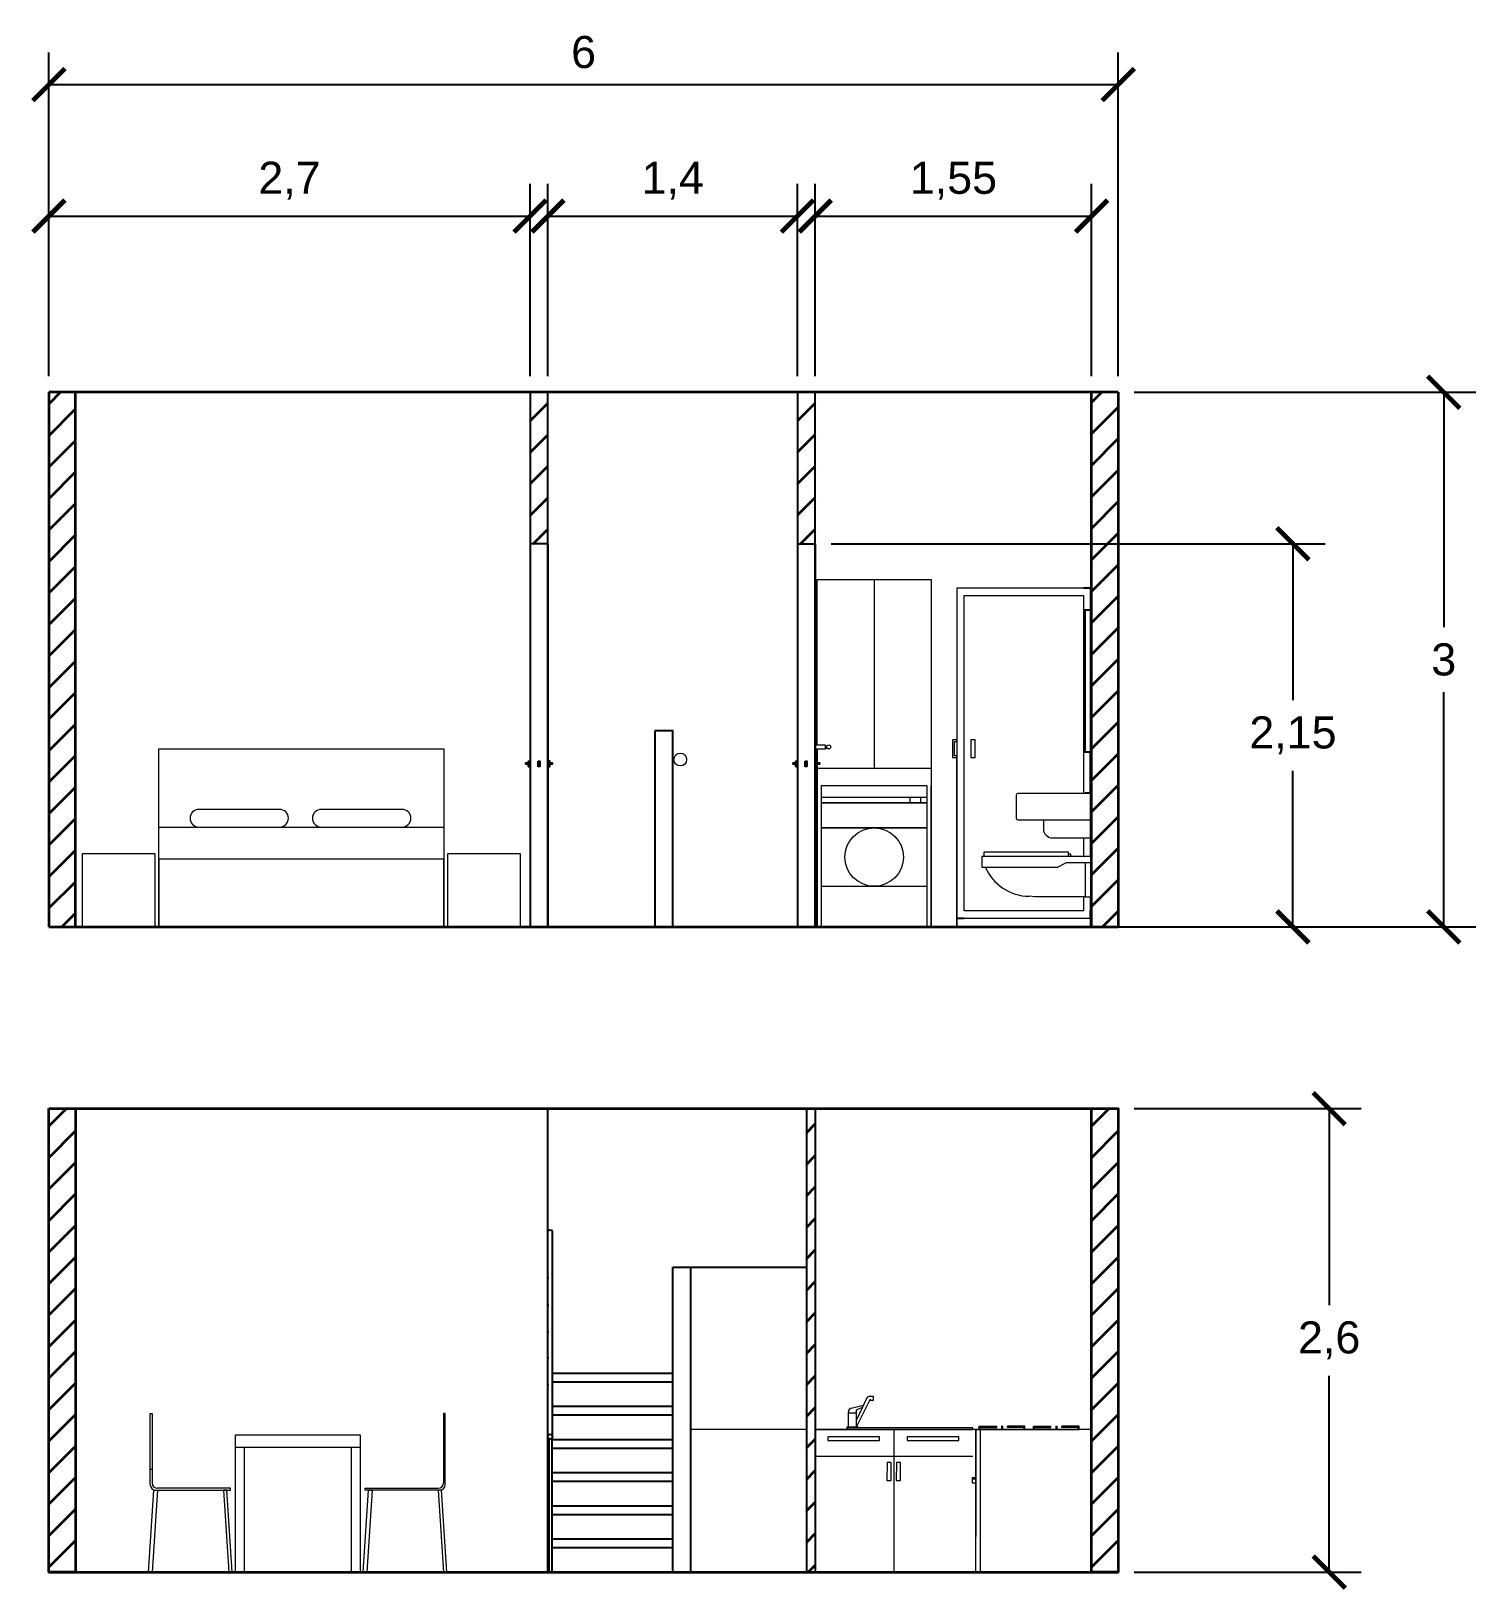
# Model space of a CAD drawing. Header units: millimetres. Extents: x 2659.66 to 2667.77, y 1333.99 to 1342.74.
import ezdxf

# ---------------------------------------------------------------- set-up
doc = ezdxf.new("R2010")
doc.units = ezdxf.units.MM
for name, color, linetype, lineweight in [('A-DOOR-FULL', 7, 'Continuous', 25), ('A-FLOR-STRS', 7, 'Continuous', 25), ('A-FURN', 9, 'Continuous', 18), ('A-WALL-FULL', 7, 'Continuous', 35), ('A-WALL-FULL-EXTR', 7, 'Continuous', 35)]:
    doc.layers.add(name, color=color, linetype=linetype, lineweight=lineweight)
doc.layers.add('A-WALL-FULL-INT', color=7, linetype='Continuous')
doc.styles.get("Standard").update_dxf_attribs({"font": 'arial.ttf'})
doc.dimstyles.new('ISO-25', dxfattribs={"dimtxt": 2.5, "dimasz": 2.5, "dimexe": 1.25, "dimexo": 0.625, "dimtad": 1, "dimtxsty": 'Standard', "dimcen": 2.5, "dimadec": 0, "dimazin": 0, "dimtfac": 1, "dimtmove": 0, "dimatfit": 3, "dimfxl": 1, "dimarcsym": 0})

# ---------------------------------------------------------------- blocks, each defined once
blk = doc.blocks.new('_ArchTick')
at = {"color": 0, "linetype": 'ByBlock', "const_width": 0.15}
blk.add_lwpolyline([(-0.5, -0.5), (0.5, 0.5)], dxfattribs=at)
blk = doc.blocks.new('*D6')
at = {"color": 0, "lineweight": -2, "transparency": 16777216}
for p, q in [((2665.8516, 1340.7116), (2667.7678, 1340.7116)), ((2667.5878, 1340.7116), (2667.5878, 1339.3935)), ((2667.5878, 1337.7116), (2667.5878, 1339.0296)), ((2665.8516, 1337.7116), (2667.7678, 1337.7116))]:
    blk.add_line(p, q, dxfattribs=at)
at = {"layer": 'Defpoints', "color": 0, "transparency": 16777216}
for p in [(2665.7616, 1340.7116), (2665.7616, 1337.7116), (2667.5878, 1337.7116)]:
    blk.add_point(p, dxfattribs=at)
at = {"color": 0, "lineweight": -2, "transparency": 16777216, "xscale": 0.18, "yscale": 0.18, "zscale": 0.18}
for p, rotation in [((2667.5878, 1340.7116), 90), ((2667.5878, 1337.7116), 270)]:
    blk.add_blockref('_ArchTick', p, dxfattribs=dict(at, rotation=rotation))
at = {"color": 0, "transparency": 16777216, "insert": (2667.5878, 1339.2116), "char_height": 0.18, "attachment_point": 5}
blk.add_mtext('3', dxfattribs=at)
blk = doc.blocks.new('*D9')
at = {"color": 0, "lineweight": -2, "transparency": 16777216}
for p, q in [((2659.7616, 1340.8016), (2659.7616, 1342.6175)), ((2665.7616, 1340.8016), (2665.7616, 1342.6175)), ((2659.7616, 1342.4375), (2665.7616, 1342.4375))]:
    blk.add_line(p, q, dxfattribs=at)
at = {"layer": 'Defpoints', "color": 0, "transparency": 16777216}
for p in [(2665.7616, 1342.4375), (2659.7616, 1340.7116), (2665.7616, 1340.7116)]:
    blk.add_point(p, dxfattribs=at)
at = {"color": 0, "lineweight": -2, "transparency": 16777216, "xscale": 0.18, "yscale": 0.18, "zscale": 0.18, "rotation": 180}
blk.add_blockref('_ArchTick', (2659.7616, 1342.4375), dxfattribs=at)
at = {"color": 0, "lineweight": -2, "transparency": 16777216, "xscale": 0.18, "yscale": 0.18, "zscale": 0.18}
blk.add_blockref('_ArchTick', (2665.7616, 1342.4375), dxfattribs=at)
at = {"color": 0, "transparency": 16777216, "insert": (2662.7616, 1342.6194), "char_height": 0.18, "attachment_point": 5}
blk.add_mtext('6', dxfattribs=at)
blk = doc.blocks.new('*D10')
at = {"color": 0, "lineweight": -2, "transparency": 16777216}
for p, q in [((2659.7616, 1340.8016), (2659.7616, 1341.8801)), ((2662.4616, 1340.8016), (2662.4616, 1341.8801)), ((2659.7616, 1341.7001), (2662.4616, 1341.7001))]:
    blk.add_line(p, q, dxfattribs=at)
at = {"layer": 'Defpoints', "color": 0, "transparency": 16777216}
for p in [(2662.4616, 1341.7001), (2659.7616, 1340.7116), (2662.4616, 1340.7116)]:
    blk.add_point(p, dxfattribs=at)
at = {"color": 0, "lineweight": -2, "transparency": 16777216, "xscale": 0.18, "yscale": 0.18, "zscale": 0.18, "rotation": 180}
blk.add_blockref('_ArchTick', (2659.7616, 1341.7001), dxfattribs=at)
at = {"color": 0, "lineweight": -2, "transparency": 16777216, "xscale": 0.18, "yscale": 0.18, "zscale": 0.18}
blk.add_blockref('_ArchTick', (2662.4616, 1341.7001), dxfattribs=at)
at = {"color": 0, "transparency": 16777216, "insert": (2661.1116, 1341.8983), "char_height": 0.18, "attachment_point": 5}
blk.add_mtext('2,7', dxfattribs=at)
blk = doc.blocks.new('*D11')
at = {"color": 0, "lineweight": -2, "transparency": 16777216}
for p, q in [((2662.5616, 1340.8016), (2662.5616, 1341.8801)), ((2663.9616, 1340.8016), (2663.9616, 1341.8801)), ((2662.5616, 1341.7001), (2663.9616, 1341.7001))]:
    blk.add_line(p, q, dxfattribs=at)
at = {"layer": 'Defpoints', "color": 0, "transparency": 16777216}
for p in [(2663.9616, 1341.7001), (2662.5616, 1340.7116), (2663.9616, 1340.7116)]:
    blk.add_point(p, dxfattribs=at)
at = {"color": 0, "lineweight": -2, "transparency": 16777216, "xscale": 0.18, "yscale": 0.18, "zscale": 0.18, "rotation": 180}
blk.add_blockref('_ArchTick', (2662.5616, 1341.7001), dxfattribs=at)
at = {"color": 0, "lineweight": -2, "transparency": 16777216, "xscale": 0.18, "yscale": 0.18, "zscale": 0.18}
blk.add_blockref('_ArchTick', (2663.9616, 1341.7001), dxfattribs=at)
at = {"color": 0, "transparency": 16777216, "insert": (2663.2616, 1341.8983), "char_height": 0.18, "attachment_point": 5}
blk.add_mtext('1,4', dxfattribs=at)
blk = doc.blocks.new('*D12')
at = {"color": 0, "lineweight": -2, "transparency": 16777216}
for p, q in [((2664.0616, 1340.8016), (2664.0616, 1341.8801)), ((2665.6116, 1340.8016), (2665.6116, 1341.8801)), ((2664.0616, 1341.7001), (2665.6116, 1341.7001))]:
    blk.add_line(p, q, dxfattribs=at)
at = {"layer": 'Defpoints', "color": 0, "transparency": 16777216}
for p in [(2665.6116, 1341.7001), (2664.0616, 1340.7116), (2665.6116, 1340.7116)]:
    blk.add_point(p, dxfattribs=at)
at = {"color": 0, "lineweight": -2, "transparency": 16777216, "xscale": 0.18, "yscale": 0.18, "zscale": 0.18, "rotation": 180}
blk.add_blockref('_ArchTick', (2664.0616, 1341.7001), dxfattribs=at)
at = {"color": 0, "lineweight": -2, "transparency": 16777216, "xscale": 0.18, "yscale": 0.18, "zscale": 0.18}
blk.add_blockref('_ArchTick', (2665.6116, 1341.7001), dxfattribs=at)
at = {"color": 0, "transparency": 16777216, "insert": (2664.8366, 1341.8983), "char_height": 0.18, "attachment_point": 5}
blk.add_mtext('1,55', dxfattribs=at)
blk = doc.blocks.new('*D13')
at = {"color": 0, "lineweight": -2, "transparency": 16777216}
for p, q in [((2664.1516, 1339.8614), (2666.9216, 1339.8614)), ((2666.7416, 1339.8614), (2666.7416, 1338.9847)), ((2666.7416, 1337.7116), (2666.7416, 1338.5883)), ((2664.1516, 1337.7116), (2666.9216, 1337.7116))]:
    blk.add_line(p, q, dxfattribs=at)
at = {"layer": 'Defpoints', "color": 0, "transparency": 16777216}
for p in [(2664.0616, 1339.8614), (2666.7416, 1339.8614), (2664.0616, 1337.7116)]:
    blk.add_point(p, dxfattribs=at)
at = {"color": 0, "lineweight": -2, "transparency": 16777216, "xscale": 0.18, "yscale": 0.18, "zscale": 0.18}
for p, rotation in [((2666.7416, 1339.8614), 90), ((2666.7416, 1337.7116), 270)]:
    blk.add_blockref('_ArchTick', p, dxfattribs=dict(at, rotation=rotation))
at = {"color": 0, "transparency": 16777216, "insert": (2666.7416, 1338.7865), "char_height": 0.18, "attachment_point": 5}
blk.add_mtext('2,15', dxfattribs=at)
blk = doc.blocks.new('*D14')
at = {"color": 0, "lineweight": -2, "transparency": 16777216}
for p, q in [((2665.8516, 1336.6922), (2667.1249, 1336.6922)), ((2666.9449, 1336.6922), (2666.9449, 1335.5903)), ((2666.9449, 1334.0922), (2666.9449, 1335.194)), ((2665.8516, 1334.0922), (2667.1249, 1334.0922))]:
    blk.add_line(p, q, dxfattribs=at)
at = {"layer": 'Defpoints', "color": 0, "transparency": 16777216}
for p in [(2665.7616, 1336.6922), (2665.7616, 1334.0922), (2666.9449, 1334.0922)]:
    blk.add_point(p, dxfattribs=at)
at = {"color": 0, "lineweight": -2, "transparency": 16777216, "xscale": 0.18, "yscale": 0.18, "zscale": 0.18}
for p, rotation in [((2666.9449, 1336.6922), 90), ((2666.9449, 1334.0922), 270)]:
    blk.add_blockref('_ArchTick', p, dxfattribs=dict(at, rotation=rotation))
at = {"color": 0, "transparency": 16777216, "insert": (2666.9449, 1335.3922), "char_height": 0.18, "attachment_point": 5}
blk.add_mtext('2,6', dxfattribs=at)

msp = doc.modelspace()

# ---------------------------------------------------------------- hatches: boundary and pattern name
at = {"layer": 'A-WALL-FULL-EXTR'}
h = msp.add_hatch(dxfattribs=at)
h.set_pattern_fill('ANSI31', color=256)
h.set_pattern_definition([(45, (2715.34775, 1664.93225), (-0.08838835, 0.08838835), [])])
h.paths.add_polyline_path([(2659.9146, 1337.7116), (2659.9083, 1337.7116), (2659.9091, 1340.7094), (2659.7646, 1340.7094), (2659.7646, 1337.7094), (2659.9146, 1337.7094)])
h = msp.add_hatch(dxfattribs=at)
h.set_pattern_fill('ANSI31', color=256)
h.set_pattern_definition([(45, (2717.99573, 1667.08362), (-0.08838835, 0.08838835), [])])
h.paths.add_polyline_path([(2662.5626, 1340.7116), (2662.4616, 1340.7116), (2662.4616, 1339.8607), (2662.5626, 1339.8607)])
h = msp.add_hatch(dxfattribs=at)
h.set_pattern_fill('ANSI31', color=256)
h.set_pattern_definition([(45, (2719.49573, 1667.08446), (-0.08838835, 0.08838835), [])])
h.paths.add_polyline_path([(2664.0626, 1340.7124), (2663.9616, 1340.7124), (2663.9616, 1339.8616), (2664.0626, 1339.8616)])
h = msp.add_hatch(dxfattribs=at)
h.set_pattern_fill('ANSI31', color=256)
h.set_pattern_definition([(45, (2721.19454, 1664.93863), (-0.08838835, 0.08838835), [])])
h.paths.add_polyline_path([(2665.7614, 1340.7158), (2665.6114, 1340.7158), (2665.6114, 1337.7158), (2665.7614, 1337.7158)])

# ---------------------------------------------------------------- linework, layer by layer
for p, q in [((2662.4616, 1339.8616), (2662.4616, 1337.7116)), ((2662.5616, 1337.7116), (2662.5616, 1339.8616)), ((2665.6066, 1339.6116), (2665.5666, 1339.6116)), ((2664.0616, 1338.7316), (2664.0616, 1338.7116)), ((2664.0616, 1338.7216), (2664.0616, 1338.7116)), ((2664.0616, 1337.7116), (2664.0616, 1338.7116)), ((2665.6066, 1338.4616), (2665.6066, 1338.6916)), ((2665.6066, 1338.4616), (2665.5763, 1338.4616)), ((2665.6116, 1337.7116), (2665.6116, 1338.3116)), ((2665.6066, 1337.7616), (2665.6066, 1337.8016)), ((2659.7616, 1337.7116), (2659.9083, 1337.7116)), ((2662.4616, 1337.7116), (2662.5616, 1337.7116)), ((2664.8566, 1337.7616), (2664.8966, 1337.7616)), ((2664.8566, 1337.7116), (2665.6066, 1337.7116)), ((2665.7616, 1337.7116), (2665.6116, 1337.7116)), ((2662.5616, 1334.8459), (2662.5616, 1336.0062)), ((2662.5872, 1335.2062), (2662.5872, 1336.0062)), ((2662.5675, 1335.8922, 0.45), (2662.5663, 1335.8922, 0.45)), ((2663.2616, 1334.0922), (2663.2615, 1335.8022)), ((2662.5659, 1335.7422, 0.3), (2662.5648, 1335.7422, 0.3)), ((2662.5648, 1335.5922, 0.3), (2662.5659, 1335.5922, 0.3)), ((2662.5647, 1335.4422, 0.3), (2662.5659, 1335.4422, 0.3)), ((2662.5659, 1335.2922, 0.3), (2662.5648, 1335.2922, 0.3)), ((2662.5628, 1335.2062), (2662.5616, 1335.2062)), ((2662.5616, 1335.1582), (2662.5616, 1335.2062)), ((2663.2616, 1334.0922), (2663.2615, 1335.2062)), ((2662.5628, 1335.1582), (2662.5616, 1335.1582)), ((2662.5659, 1335.1422, 0.3), (2662.5647, 1335.1422, 0.3)), ((2662.5616, 1334.9722), (2662.5616, 1335.0222)), ((2662.5616, 1335.0222), (2662.5628, 1335.0222)), ((2662.5628, 1334.9722), (2662.5616, 1334.9722)), ((2662.5616, 1334.8459), (2662.5616, 1334.0922)), ((2662.5616, 1334.7862), (2662.5616, 1334.8362)), ((2662.5616, 1334.8362), (2662.5658, 1334.8362)), ((2664.0616, 1334.8922), (2664.0616, 1334.0922)), ((2664.2406, 1334.9022), (2664.2406, 1334.8922)), ((2665.6116, 1334.8922), (2665.6116, 1334.0922)), ((2662.5658, 1334.7862), (2662.5616, 1334.7862)), ((2662.5616, 1334.6002), (2662.5616, 1334.6502)), ((2662.5616, 1334.6502), (2662.5658, 1334.6502)), ((2664.0616, 1334.6922), (2664.0616, 1334.5422)), ((2665.6116, 1334.0922), (2665.6116, 1334.6922)), ((2662.5658, 1334.6002), (2662.5616, 1334.6002)), ((2662.5627, 1334.512, 0.1273), (2662.5627, 1334.562, 0.1273)), ((2662.5616, 1334.4142), (2662.5616, 1334.4642)), ((2662.5616, 1334.4642), (2662.5658, 1334.4642)), ((2662.5658, 1334.4142), (2662.5616, 1334.4142)), ((2662.5616, 1334.2282), (2662.5616, 1334.2782)), ((2662.5616, 1334.2782), (2662.5658, 1334.2782)), ((2662.5658, 1334.2282), (2662.5616, 1334.2282)), ((2663.2616, 1334.2422), (2663.2616, 1334.2422, 0.15)), ((2660.3304, 1334.0922), (2660.3204, 1334.0922)), ((2660.7904, 1334.0922), (2660.7704, 1334.0922)), ((2661.5252, 1334.0922), (2661.5452, 1334.0922)), ((2664.9616, 1334.0922), (2665.6116, 1334.0922)), ((2664.9866, 1334.0922), (2664.9616, 1334.0922)), ((2665.6116, 1334.0922), (2665.7616, 1334.0922))]:
    msp.add_line(p, q)
at = {"lineweight": 25}
for p, q in [((2663.2615, 1335.2322), (2663.2615, 1335.8022)), ((2663.3616, 1335.8022), (2663.3616, 1334.0922)), ((2663.2616, 1335.0222), (2663.2616, 1335.1582)), ((2663.2616, 1334.8362), (2663.2616, 1334.9722)), ((2663.2616, 1334.6502), (2663.2616, 1334.7862)), ((2663.2616, 1334.4642), (2663.2616, 1334.6002)), ((2663.2616, 1334.2782), (2663.2616, 1334.4142)), ((2663.2616, 1334.0922), (2663.2616, 1334.2282))]:
    msp.add_line(p, q, dxfattribs=at)
msp.add_lwpolyline([(2665.6066, 1339.4916), (2665.6066, 1338.6916), (2665.5763, 1338.6916), (2665.5763, 1339.4916)], close=True)
for points in [[(2664.0722, 1338.6311), (2664.0722, 1338.7116)], [(2664.0722, 1337.7116), (2664.0722, 1338.6266)]]:
    msp.add_lwpolyline(points)
at = {"layer": 'A-DOOR-FULL', "lineweight": 25}
for p, q in [((2662.5616, 1339.8616), (2662.4616, 1339.8616)), ((2663.9616, 1339.8616), (2664.0616, 1339.8614))]:
    msp.add_line(p, q, dxfattribs=at)
at = {"layer": 'A-DOOR-FULL'}
for p, q in [((2662.4616, 1339.8616), (2662.4616, 1337.7116)), ((2662.5616, 1339.8616), (2662.5616, 1337.7116)), ((2663.9616, 1339.8616), (2663.9616, 1337.7116)), ((2664.0616, 1339.8614), (2664.0616, 1337.7116))]:
    msp.add_line(p, q, dxfattribs=at)
for points in [[(2662.4516, 1338.6311), (2662.4366, 1338.6311, 0.414851), (2662.4366, 1338.6266), (2662.4516, 1338.6266), (2662.4516, 1338.6116), (2662.4616, 1338.6116)], [(2662.5616, 1338.6116), (2662.5716, 1338.6116), (2662.5716, 1338.6266), (2662.5866, 1338.6266, 0.414851), (2662.5866, 1338.6311), (2662.5716, 1338.6311)], [(2663.9516, 1338.6311), (2663.9366, 1338.6311, 0.414851), (2663.9366, 1338.6266), (2663.9516, 1338.6266), (2663.9516, 1338.6116), (2663.9616, 1338.6116)], [(2664.0616, 1338.6116), (2664.0716, 1338.6116), (2664.0716, 1338.6266), (2664.0866, 1338.6266, 0.414851), (2664.0866, 1338.6311), (2664.0716, 1338.6311)]]:
    msp.add_lwpolyline(points, format="xyb", dxfattribs=at)
for points in [[(2662.4516, 1338.6116), (2662.4516, 1338.6416), (2662.4616, 1338.6416)], [(2662.5716, 1338.6116), (2662.5716, 1338.6416), (2662.5616, 1338.6416)], [(2663.9516, 1338.6116), (2663.9516, 1338.6416), (2663.9616, 1338.6416)], [(2664.0716, 1338.6116), (2664.0716, 1338.6416), (2664.0616, 1338.6416)]]:
    msp.add_lwpolyline(points, dxfattribs=at)
for points in [[(2662.5066, 1338.6416), (2662.5166, 1338.6416), (2662.5166, 1338.6116), (2662.5066, 1338.6116)], [(2664.005, 1338.6416), (2664.015, 1338.6416), (2664.015, 1338.6116), (2664.005, 1338.6116)]]:
    msp.add_lwpolyline(points, close=True, dxfattribs=at)
at = {"layer": 'A-FLOR-STRS', "lineweight": 13}
for p, q in [((2663.2688, 1338.6586), (2663.2616, 1338.6586)), ((2663.2704, 1338.638), (2663.2616, 1338.638))]:
    msp.add_line(p, q, dxfattribs=at)
at = {"layer": 'A-FLOR-STRS', "lineweight": 25}
msp.add_line((2663.2616, 1337.7116), (2663.2616, 1338.6116), dxfattribs=at)
at = {"layer": 'A-FLOR-STRS'}
for p, q in [((2662.5872, 1334.8518), (2662.5872, 1336.0062)), ((2663.2615, 1335.2062), (2662.5872, 1335.2062)), ((2663.2616, 1335.1582), (2662.5872, 1335.1582)), ((2662.5872, 1335.0222), (2663.2616, 1335.0222)), ((2663.2616, 1334.9722), (2662.5872, 1334.9722)), ((2662.5658, 1334.8409), (2662.5658, 1334.0922)), ((2662.5825, 1334.8416), (2662.5825, 1334.0922)), ((2662.5825, 1334.8362), (2663.2616, 1334.8362)), ((2663.2616, 1334.7862), (2662.5825, 1334.7862)), ((2662.5825, 1334.6502), (2663.2616, 1334.6502)), ((2663.2616, 1334.6002), (2662.5825, 1334.6002)), ((2662.5825, 1334.4642), (2663.2616, 1334.4642)), ((2663.2616, 1334.4142), (2662.5825, 1334.4142)), ((2662.5825, 1334.2782), (2663.2616, 1334.2782)), ((2663.2616, 1334.2282), (2662.5825, 1334.2282))]:
    msp.add_line(p, q, dxfattribs=at)
at = {"layer": 'A-FLOR-STRS', "lineweight": 25}
msp.add_lwpolyline([(2663.1616, 1338.8116), (2663.1616, 1337.7116), (2663.2616, 1337.7116), (2663.2616, 1338.8116)], close=True, dxfattribs=at)
at = {"layer": 'A-FLOR-STRS', "lineweight": 13}
msp.add_circle((2663.3039, 1338.6511), 0.036, dxfattribs=at)
at = {"layer": 'A-FLOR-STRS'}
msp.add_circle((2662.5737, 1334.8518), 0.0135, dxfattribs=at)
msp.add_arc((2662.5744, 1335.9894), 0.0211, 52.58518, 127.41482, dxfattribs=at)
at = {"layer": 'A-FURN'}
for p, q in [((2664.0722, 1339.6616), (2664.3922, 1339.6616)), ((2664.3922, 1339.6616), (2664.3922, 1338.6032)), ((2664.8566, 1339.6116), (2664.8566, 1339.5716)), ((2660.3778, 1337.7116), (2660.3778, 1338.7116)), ((2660.3778, 1338.7116), (2661.9778, 1338.7116)), ((2661.9778, 1338.7116), (2661.9778, 1337.7116)), ((2664.1193, 1338.7316), (2664.0616, 1338.7316)), ((2664.0616, 1338.7116), (2664.1193, 1338.7116)), ((2664.1193, 1338.7116), (2664.1193, 1338.7316)), ((2664.1193, 1338.7296), (2664.1276, 1338.7281)), ((2664.1193, 1338.7131), (2664.1283, 1338.7146)), ((2664.0722, 1338.6032), (2664.7122, 1338.6032)), ((2664.8566, 1337.7116), (2664.8566, 1338.6616)), ((2664.712, 1337.7116), (2664.712, 1338.5032)), ((2664.6902, 1338.4086), (2664.0942, 1338.4086)), ((2664.6902, 1338.4086), (2664.6902, 1338.4386)), ((2664.0942, 1338.2686), (2664.6902, 1338.2686)), ((2665.6066, 1338.3116), (2665.3419, 1338.3116)), ((2665.3419, 1338.3116), (2665.3419, 1338.2616)), ((2665.3919, 1338.2116), (2665.6066, 1338.2116)), ((2665.6116, 1338.1068), (2664.9958, 1338.1068)), ((2664.9958, 1338.1068), (2664.9958, 1338.0476)), ((2665.4814, 1338.1305), (2665.0077, 1338.1305)), ((2665.0077, 1338.1305), (2665.0077, 1338.1068)), ((2665.4695, 1338.0713), (2665.4221, 1338.0476)), ((2665.6116, 1338.0713), (2665.4695, 1338.0713)), ((2665.4814, 1338.1068), (2665.4814, 1338.1305)), ((2665.4946, 1338.1198), (2665.4814, 1338.1198)), ((2665.4946, 1338.1068), (2665.4946, 1338.1198)), ((2665.4946, 1338.1068), (2665.4946, 1338.1168)), ((2665.5761, 1338.0713), (2665.5761, 1337.8816)), ((2664.9958, 1338.0476), (2665.0154, 1338.0476)), ((2665.0154, 1338.0476), (2665.4221, 1338.0476)), ((2665.2163, 1337.8882), (2665.2163, 1337.8882)), ((2665.2928, 1337.8816), (2665.2607, 1337.8836)), ((2665.5761, 1337.8816), (2665.2928, 1337.8816)), ((2665.5761, 1337.8816), (2665.6116, 1337.8816)), ((2664.2626, 1335.011), (2664.3311, 1335.0281)), ((2664.2925, 1334.9072), (2664.3708, 1335.0638)), ((2664.2925, 1335.0021), (2664.3263, 1335.0181)), ((2664.3263, 1335.0181), (2664.2925, 1334.9461)), ((2664.2925, 1334.985), (2664.2925, 1335.0021)), ((2664.349, 1335.0663), (2664.3263, 1335.0181)), ((2664.3879, 1335.0778), (2664.3671, 1335.0778)), ((2664.3672, 1335.0566), (2664.3889, 1335.0566)), ((2664.3889, 1335.0566), (2664.3889, 1335.0768)), ((2660.3304, 1334.5822), (2660.3304, 1334.9822)), ((2660.3304, 1334.9822), (2660.3404, 1334.9822)), ((2660.3404, 1334.9822), (2660.3404, 1334.5922)), ((2661.9852, 1334.9822), (2661.9752, 1334.9822)), ((2661.9752, 1334.9822), (2661.9752, 1334.5922)), ((2661.9852, 1334.5822), (2661.9852, 1334.9822)), ((2664.2406, 1334.9022), (2664.2406, 1334.9072)), ((2664.2406, 1334.9072), (2664.2995, 1334.9072)), ((2664.2475, 1334.9472), (2664.2475, 1334.9916)), ((2664.2475, 1334.985), (2664.2866, 1334.985)), ((2664.2475, 1334.9072), (2664.2475, 1334.9472)), ((2664.2925, 1334.985), (2664.2866, 1334.985)), ((2664.2925, 1334.9072), (2664.2925, 1334.985)), ((2664.2995, 1334.9072), (2664.2925, 1334.9072)), ((2664.2995, 1334.9072), (2664.2995, 1334.9022)), ((2664.9816, 1334.8922), (2664.9816, 1334.9101)), ((2664.9816, 1334.9101), (2665.0795, 1334.9101)), ((2665.0795, 1334.9041), (2665.0795, 1334.9101)), ((2665.1129, 1334.9101), (2665.1069, 1334.9101)), ((2665.1069, 1334.9101), (2665.1069, 1334.8922)), ((2665.1129, 1334.9101), (2665.1129, 1334.8922)), ((2665.2382, 1334.9101), (2665.1403, 1334.9101)), ((2665.1403, 1334.9041), (2665.1403, 1334.9101)), ((2665.2382, 1334.8922), (2665.2382, 1334.9101)), ((2665.2859, 1334.8922), (2665.2859, 1334.9101)), ((2665.2859, 1334.9101), (2665.3837, 1334.9101)), ((2665.3837, 1334.9041), (2665.3837, 1334.9101)), ((2665.4112, 1334.9101), (2665.4171, 1334.9101)), ((2665.4112, 1334.9101), (2665.4112, 1334.8922)), ((2665.4171, 1334.9101), (2665.4171, 1334.8922)), ((2665.5424, 1334.9101), (2665.4446, 1334.9101)), ((2665.4446, 1334.9041), (2665.4446, 1334.9101)), ((2665.5424, 1334.8922), (2665.5424, 1334.9101)), ((2660.8078, 1334.0922), (2660.8078, 1334.8622)), ((2660.8078, 1334.8622), (2661.5078, 1334.8622)), ((2661.5078, 1334.8622), (2661.5078, 1334.0922)), ((2664.0116, 1334.8922), (2663.3616, 1334.8922)), ((2665.6116, 1334.8922), (2664.0616, 1334.8922)), ((2664.0616, 1334.8922), (2664.5016, 1334.8922)), ((2664.9453, 1334.9022), (2664.2406, 1334.9022)), ((2664.2406, 1334.8922), (2664.9453, 1334.8922)), ((2664.5016, 1334.8922), (2664.5016, 1334.0922)), ((2664.9453, 1334.8922), (2664.9453, 1334.9022)), ((2664.9616, 1334.8922), (2664.9616, 1334.2922)), ((2664.9616, 1334.0922), (2664.9616, 1334.8922)), ((2664.9616, 1334.8922), (2664.9866, 1334.8922)), ((2664.9616, 1334.8922), (2664.9616, 1334.6232)), ((2664.9816, 1334.8922), (2665.5416, 1334.8922)), ((2664.9866, 1334.8922), (2664.9866, 1334.0922)), ((2664.9876, 1334.8922), (2664.9876, 1334.9041)), ((2664.9876, 1334.9041), (2665.0795, 1334.9041)), ((2665.0866, 1334.8922), (2665.0891, 1334.8922)), ((2665.0916, 1334.8922), (2665.0866, 1334.8922)), ((2665.2322, 1334.9041), (2665.1403, 1334.9041)), ((2665.2322, 1334.8922), (2665.2322, 1334.9041)), ((2665.2919, 1334.8922), (2665.2919, 1334.9041)), ((2665.2919, 1334.9041), (2665.3837, 1334.9041)), ((2665.5365, 1334.9041), (2665.4446, 1334.9041)), ((2665.5365, 1334.8922), (2665.5365, 1334.9041)), ((2660.8078, 1334.7922), (2661.5078, 1334.7922)), ((2660.8578, 1334.7922), (2660.8578, 1334.0922)), ((2661.4578, 1334.7922), (2661.4578, 1334.0922)), ((2664.0616, 1334.7422), (2664.9453, 1334.7422)), ((2660.3304, 1334.6691), (2660.3404, 1334.6691)), ((2661.9852, 1334.6691), (2661.9752, 1334.6691)), ((2660.7804, 1334.5622), (2660.3704, 1334.5622)), ((2660.7804, 1334.5522), (2660.7804, 1334.5622)), ((2661.5352, 1334.5522), (2661.5352, 1334.5622)), ((2661.5352, 1334.5622), (2661.9452, 1334.5622)), ((2664.9416, 1334.6232), (2664.9416, 1334.5932)), ((2664.9416, 1334.6232), (2664.9616, 1334.6232)), ((2664.9615, 1334.6132), (2664.9416, 1334.6132)), ((2664.9416, 1334.5932), (2664.9616, 1334.5932)), ((2664.9616, 1334.6232), (2664.9615, 1334.6132)), ((2660.3204, 1334.0922), (2660.3504, 1334.5522)), ((2660.3704, 1334.5522), (2660.3404, 1334.0922)), ((2660.3504, 1334.5522), (2660.3704, 1334.5522)), ((2660.3604, 1334.5522), (2660.7804, 1334.5522)), ((2660.7604, 1334.5522), (2660.7404, 1334.5522)), ((2660.7404, 1334.5522), (2660.7704, 1334.0922)), ((2660.7904, 1334.0922), (2660.7604, 1334.5522)), ((2661.5252, 1334.0922), (2661.5552, 1334.5522)), ((2661.9552, 1334.5522), (2661.5352, 1334.5522)), ((2661.5752, 1334.5522), (2661.5452, 1334.0922)), ((2661.5552, 1334.5522), (2661.5752, 1334.5522)), ((2661.9652, 1334.5522), (2661.9452, 1334.5522)), ((2661.9452, 1334.5522), (2661.9752, 1334.0922)), ((2661.9952, 1334.0922), (2661.9652, 1334.5522)), ((2664.9616, 1334.2922), (2664.9616, 1334.3922))]:
    msp.add_line(p, q, dxfattribs=at)
at = {"layer": 'A-FURN', "lineweight": 25}
msp.add_line((2663.2615, 1335.8022), (2664.0116, 1335.8022), dxfattribs=at)
at = {"layer": 'A-FURN'}
for points in [[(2664.0722, 1338.7316), (2664.0722, 1339.6616), (2664.7122, 1339.6616), (2664.7122, 1337.7116)], [(2665.6066, 1338.1068), (2665.6066, 1339.6116), (2665.1898, 1339.6116), (2664.8566, 1339.6116), (2664.8566, 1337.7116), (2665.6066, 1337.7116), (2665.6066, 1337.8816)], [(2665.5666, 1337.8816), (2665.5666, 1337.8016), (2664.8966, 1337.8016), (2664.8966, 1339.5716), (2665.5666, 1339.5716), (2665.5666, 1338.4616)], [(2664.8424, 1338.6716), (2664.8424, 1338.7516), (2664.8566, 1338.7516), (2664.8566, 1338.7616), (2664.8316, 1338.7616), (2664.8316, 1338.6616), (2664.8566, 1338.6616), (2664.8566, 1338.6716), (2664.8424, 1338.6716)], [(2664.6902, 1337.7116), (2664.6902, 1338.5032), (2664.0942, 1338.5032), (2664.0942, 1337.7116), (2664.712, 1337.7116)], [(2664.6902, 1338.4386), (2664.0942, 1338.4386), (2664.0942, 1338.4086), (2664.6902, 1338.4086)], [(2665.5666, 1338.2116), (2665.5666, 1338.1068)]]:
    msp.add_lwpolyline(points, dxfattribs=at)
for points in [[(2664.959, 1338.6616), (2664.959, 1338.7616), (2664.934, 1338.7616), (2664.934, 1338.6616)], [(2664.6537, 1338.4386), (2664.5914, 1338.4386), (2664.5914, 1338.4086), (2664.6537, 1338.4086)], [(2664.0942, 1337.9404), (2664.6902, 1337.9404), (2664.6902, 1338.2686), (2664.0942, 1338.2686)], [(2659.9478, 1337.7116), (2660.3578, 1337.7116), (2660.3578, 1338.1216), (2659.9478, 1338.1216)], [(2661.9778, 1338.0916), (2660.3778, 1338.0916), (2660.3778, 1337.7116), (2661.9778, 1337.7116)], [(2662.4078, 1337.7116), (2662.4078, 1338.1216), (2661.9978, 1338.1216), (2661.9978, 1337.7116)], [(2665.6066, 1337.7116), (2664.8566, 1337.7116), (2664.8566, 1337.7616), (2665.6066, 1337.7616)], [(2664.4222, 1334.8505), (2664.1313, 1334.8505), (2664.1313, 1334.8304), (2664.4222, 1334.8304)], [(2664.8675, 1334.8505), (2664.5766, 1334.8505), (2664.5766, 1334.8304), (2664.8675, 1334.8304)], [(2664.4872, 1334.7066), (2664.4641, 1334.7066), (2664.4633, 1334.6066), (2664.4872, 1334.6066)], [(2664.5402, 1334.7066), (2664.5171, 1334.7066), (2664.5163, 1334.6066), (2664.5402, 1334.6066)]]:
    msp.add_lwpolyline(points, close=True, dxfattribs=at)
for points in [[(2665.6066, 1338.3116), (2665.1998, 1338.3116, -0.414214), (2665.1898, 1338.3216), (2665.1898, 1338.4516, -0.414214), (2665.1998, 1338.4616), (2665.6066, 1338.4616)], [(2660.6035, 1338.2716), (2661.0558, 1338.2716, 0.414214), (2661.1058, 1338.3216), (2661.1058, 1338.3216, 0.414214), (2661.0558, 1338.3716), (2660.6035, 1338.3716, 0.414214), (2660.5535, 1338.3216), (2660.5535, 1338.3216, 0.414214)], [(2661.7428, 1338.3716), (2661.2905, 1338.3716, 0.414214), (2661.2405, 1338.3216), (2661.2405, 1338.3216, 0.414214), (2661.2905, 1338.2716), (2661.7428, 1338.2716, 0.414214), (2661.7928, 1338.3216), (2661.7928, 1338.3216, 0.414214)], [(2661.9678, 1338.0916), (2660.3878, 1338.0916, -0.414214), (2660.3778, 1338.1016), (2660.3778, 1338.2616, -0.414214), (2660.3878, 1338.2716), (2661.9678, 1338.2716, -0.414214), (2661.9778, 1338.2616), (2661.9778, 1338.1016, -0.414214)]]:
    msp.add_lwpolyline(points, format="xyb", close=True, dxfattribs=at)
for centre, radius in [((2664.1368, 1338.7218), 0.0112), ((2664.3919, 1338.104), 0.1641)]:
    msp.add_circle(centre, radius, dxfattribs=at)
for centre, radius, start, end in [((2665.3919, 1338.2616), 0.05, 180, 270), ((2665.2664, 1338.1575), 0.274, 203.64102, 268.81798), ((2664.2675, 1334.9916), 0.02, 104.34591, 180), ((2664.3671, 1335.0578), 0.02, 90, 154.80668), ((2664.3879, 1335.0768), 0.001, 0, 90), ((2660.3604, 1334.5822), 0.03, 180, 270), ((2660.3704, 1334.5922), 0.03, 180, 270), ((2661.9452, 1334.5922), 0.03, 270, 0), ((2661.9552, 1334.5822), 0.03, 270, 0)]:
    msp.add_arc(centre, radius, start, end, dxfattribs=at)
at = {"layer": 'A-WALL-FULL'}
for p, q in [((2665.7616, 1340.7116), (2659.7616, 1340.7116)), ((2659.7616, 1337.7116), (2665.7616, 1337.7116)), ((2659.7616, 1336.6922), (2665.7616, 1336.6922)), ((2659.7616, 1334.0922), (2665.7616, 1334.0922))]:
    msp.add_line(p, q, dxfattribs=at)
at = {"layer": 'A-WALL-FULL-EXTR', "lineweight": 35}
for p, q in [((2659.7616, 1340.7116), (2659.7616, 1337.7116)), ((2659.9091, 1340.7116), (2659.9083, 1337.7116)), ((2665.6116, 1337.7116), (2665.6116, 1340.7116)), ((2665.7616, 1340.7116), (2665.7616, 1337.7116))]:
    msp.add_line(p, q, dxfattribs=at)
at = {"layer": 'A-WALL-FULL-EXTR', "linetype": 'Continuous'}
for p, q in [((2659.7616, 1336.5938), (2659.86, 1336.6922)), ((2665.6116, 1336.5938), (2665.71, 1336.6922)), ((2659.7616, 1336.417), (2659.9116, 1336.567)), ((2664.0116, 1336.5566), (2664.0616, 1336.6066)), ((2665.6116, 1336.417), (2665.7616, 1336.567)), ((2664.0116, 1336.3798), (2664.0616, 1336.4298)), ((2659.7616, 1336.2403), (2659.9116, 1336.3903)), ((2665.6116, 1336.2403), (2665.7616, 1336.3903)), ((2664.0116, 1336.203), (2664.0616, 1336.253)), ((2659.7616, 1336.0635), (2659.9116, 1336.2135)), ((2665.6116, 1336.0635), (2665.7616, 1336.2135)), ((2664.0116, 1336.0262), (2664.0616, 1336.0762)), ((2659.7616, 1335.8867), (2659.9116, 1336.0367)), ((2665.6116, 1335.8867), (2665.7616, 1336.0367)), ((2664.0116, 1335.8495), (2664.0616, 1335.8995)), ((2659.7616, 1335.7099), (2659.9116, 1335.8599)), ((2665.6116, 1335.7099), (2665.7616, 1335.8599)), ((2664.0116, 1335.6727), (2664.0616, 1335.7227)), ((2659.7616, 1335.5332), (2659.9116, 1335.6832)), ((2665.6116, 1335.5332), (2665.7616, 1335.6832)), ((2664.0116, 1335.4959), (2664.0616, 1335.5459)), ((2659.7616, 1335.3564), (2659.9116, 1335.5064)), ((2665.6116, 1335.3564), (2665.7616, 1335.5064)), ((2664.0116, 1335.3191), (2664.0616, 1335.3691)), ((2659.7616, 1335.1796), (2659.9116, 1335.3296)), ((2665.6116, 1335.1796), (2665.7616, 1335.3296)), ((2664.0116, 1335.1424), (2664.0616, 1335.1924)), ((2659.7616, 1335.0028), (2659.9116, 1335.1528)), ((2665.6116, 1335.0028), (2665.7616, 1335.1528)), ((2664.0116, 1334.9656), (2664.0616, 1335.0156)), ((2659.7616, 1334.8261), (2659.9116, 1334.9761)), ((2665.6116, 1334.8261), (2665.7616, 1334.9761)), ((2664.0116, 1334.7888), (2664.0616, 1334.8388)), ((2659.7616, 1334.6493), (2659.9116, 1334.7993)), ((2665.6116, 1334.6493), (2665.7616, 1334.7993)), ((2664.0116, 1334.612), (2664.0616, 1334.662)), ((2659.7616, 1334.4725), (2659.9116, 1334.6225)), ((2665.6116, 1334.4725), (2665.7616, 1334.6225)), ((2664.0116, 1334.4353), (2664.0616, 1334.4853)), ((2659.7616, 1334.2957), (2659.9116, 1334.4457)), ((2665.6116, 1334.2957), (2665.7616, 1334.4457)), ((2664.0116, 1334.2585), (2664.0616, 1334.3085)), ((2659.7616, 1334.1189), (2659.9116, 1334.2689)), ((2665.6116, 1334.1189), (2665.7616, 1334.2689)), ((2664.023, 1334.0931), (2664.0616, 1334.1317))]:
    msp.add_line(p, q, dxfattribs=at)
at = {"layer": 'A-WALL-FULL-EXTR', "lineweight": 35}
for points in [[(2659.7616, 1336.6922), (2659.9116, 1336.6922), (2659.9116, 1334.0922), (2659.7616, 1334.0922), (2659.7616, 1336.6922)], [(2665.6116, 1336.6922), (2665.7616, 1336.6922), (2665.7616, 1334.0922), (2665.6116, 1334.0922), (2665.6116, 1336.6922)]]:
    msp.add_lwpolyline(points, dxfattribs=at)
at = {"layer": 'A-WALL-FULL-INT', "lineweight": 25}
for p, q in [((2662.5616, 1334.0922), (2662.5616, 1336.6922)), ((2664.0116, 1336.6922), (2664.0116, 1334.0922)), ((2664.0616, 1336.6922), (2664.0616, 1334.0922))]:
    msp.add_line(p, q, dxfattribs=at)
for points in [[(2662.5616, 1340.7116), (2662.4616, 1340.7116), (2662.4616, 1337.7116), (2662.5616, 1337.7116), (2662.5616, 1340.7116)], [(2663.9616, 1340.7116), (2663.9616, 1337.7116), (2664.0616, 1337.7116), (2664.0616, 1340.7116), (2663.9616, 1340.7116)]]:
    msp.add_lwpolyline(points, dxfattribs=at)

# ---------------------------------------------------------------- dimensions: what is measured, and where the dimension line sits
for base, p1, p2, picture, middle in [((2665.7616, 1342.4375), (2659.7616, 1340.7116), (2665.7616, 1340.7116), '*D9', (2662.7616, 1342.6194)), ((2662.4616, 1341.7001), (2659.7616, 1340.7116), (2662.4616, 1340.7116), '*D10', (2661.1116, 1341.8983)), ((2663.9616, 1341.7001), (2662.5616, 1340.7116), (2663.9616, 1340.7116), '*D11', (2663.2616, 1341.8983)), ((2665.6116, 1341.7001), (2664.0616, 1340.7116), (2665.6116, 1340.7116), '*D12', (2664.8366, 1341.8983))]:
    dim = msp.add_linear_dim(base=base, p1=p1, p2=p2, dimstyle='ISO-25', override={"dimtxt": 0.18, "dimasz": 0.18, "dimexe": 0.18, "dimexo": 0.09, "dimgap": 0.09, "dimtih": 1, "dimblk1": 'ArchTick', "dimblk2": 'ArchTick', "dimsah": 1})
    dim.commit()
    dim.dimension.update_dxf_attribs({"geometry": picture, "text_midpoint": middle})
for base, p1, p2, picture, middle in [((2667.5878, 1337.7116), (2665.7616, 1340.7116), (2665.7616, 1337.7116), '*D6', (2667.5878, 1339.2116)), ((2666.9449, 1334.0922), (2665.7616, 1336.6922), (2665.7616, 1334.0922), '*D14', (2666.9449, 1335.3922))]:
    dim = msp.add_linear_dim(base=base, p1=p1, p2=p2, angle=90, dimstyle='ISO-25', override={"dimtxt": 0.18, "dimasz": 0.18, "dimexe": 0.18, "dimexo": 0.09, "dimgap": 0.09, "dimtih": 1, "dimblk1": 'ArchTick', "dimblk2": 'ArchTick', "dimsah": 1})
    dim.commit()
    dim.dimension.update_dxf_attribs({"geometry": picture, "text_midpoint": middle})
dim = msp.add_aligned_dim(p1=(2664.0616, 1337.7116), p2=(2664.0616, 1339.8614), distance=-2.68, dimstyle='ISO-25', override={"dimtxt": 0.18, "dimasz": 0.18, "dimexe": 0.18, "dimexo": 0.09, "dimgap": 0.09, "dimtih": 1, "dimblk1": 'ArchTick', "dimblk2": 'ArchTick', "dimsah": 1})
dim.commit()
dim.dimension.update_dxf_attribs({"geometry": '*D13', "text_midpoint": (2666.7416, 1338.7865)})

doc.saveas('drawing.dxf')
